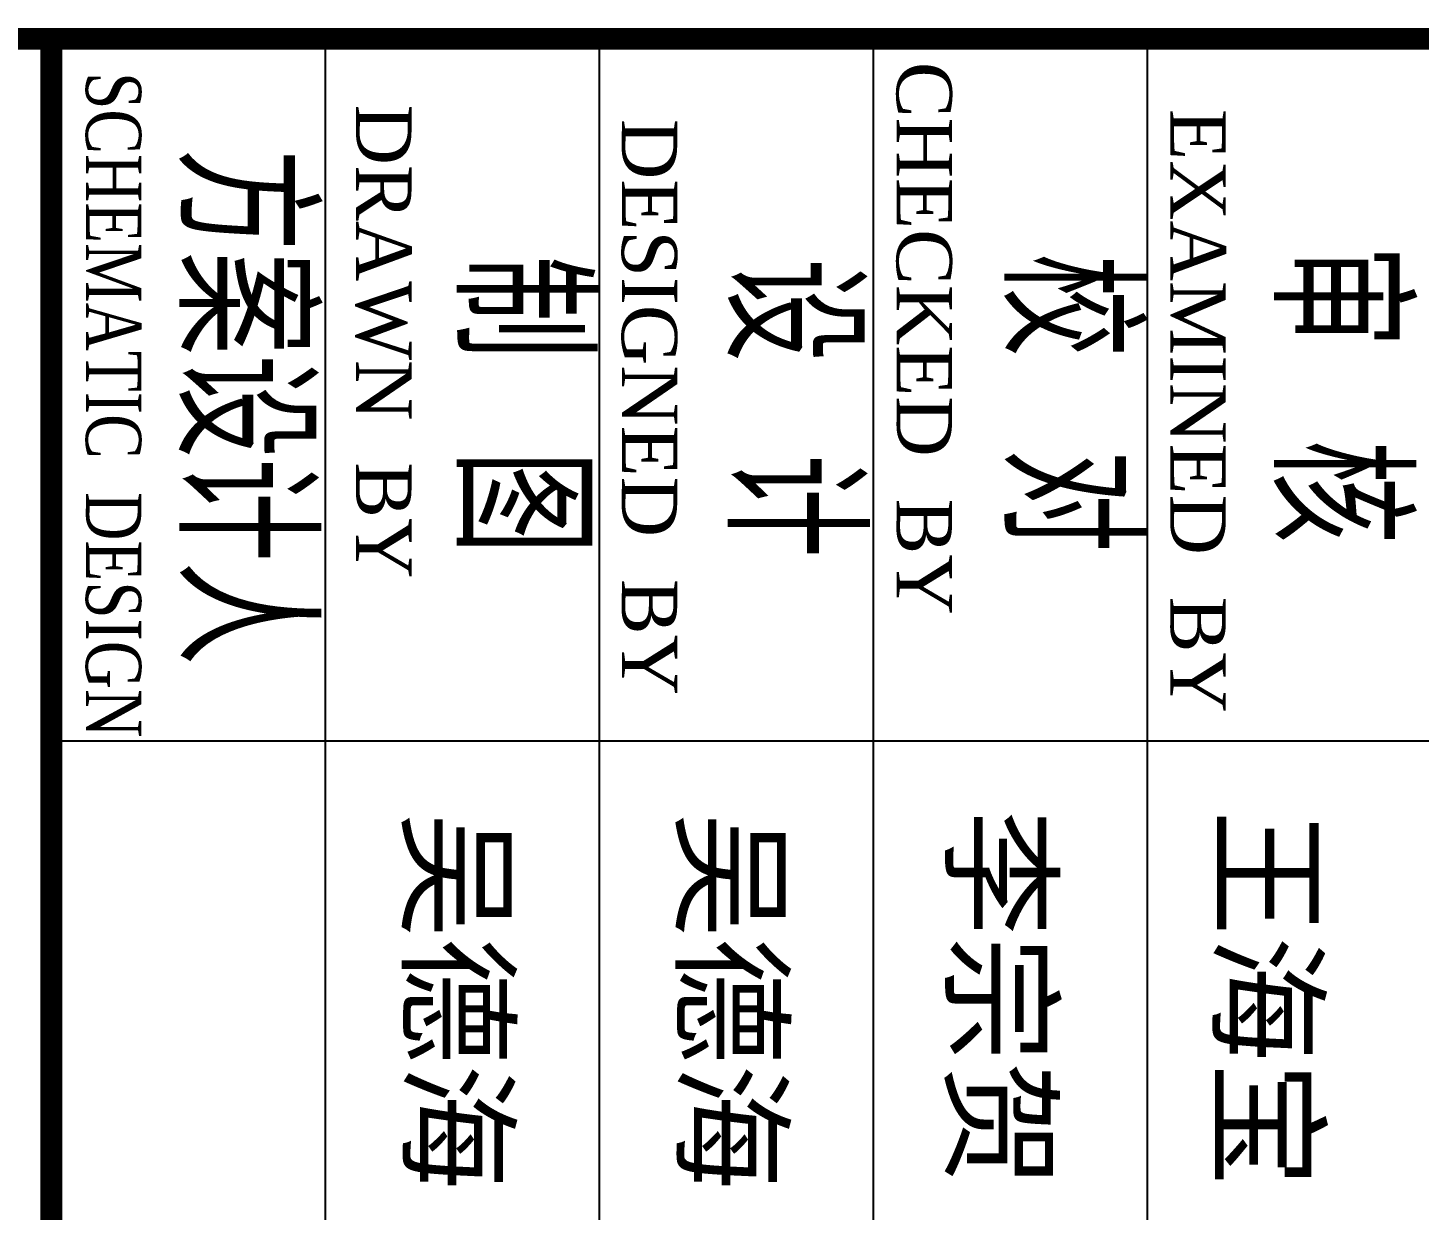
# Model space of a CAD drawing. Extents: x 14207793 to 14719554, y -1675802 to -1228715.
# Drawn here: x 14284459 to 14288983, y -1459981 to -1456137 of the extents above; entities that cross this region are included whole.
import ezdxf

# ---------------------------------------------------------------- set-up
doc = ezdxf.new("R2010")
doc.units = 0
doc.header["$LTSCALE"] = 500
doc.header["$MEASUREMENT"] = 0
doc.layers.get('0').update_dxf_attribs({"linetype": 'CONTINUOUS'})
doc.layers.add('PUB_TITLE', color=4, linetype='CONTINUOUS')
doc.styles.add('GHF', font='TIMES.TTF')
doc.styles.add('HZ', font='txt', dxfattribs={"width": 0.8, "bigfont": 'hztxt'})

msp = doc.modelspace()

# ---------------------------------------------------------------- linework, layer by layer
at = {"layer": 'PUB_TITLE'}
for p, q in [((14284535.14, -1456172.5), (14284535.14, -1462172.5, -1200)), ((14285425.96, -1456172.5), (14285425.96, -1462172.5, -1200)), ((14286316.78, -1456172.5), (14286316.78, -1462172.5, -1200)), ((14287207.6, -1456172.5), (14287207.6, -1462172.5, -1200)), ((14288098.42, -1456172.5), (14288098.42, -1462172.5, -1200)), ((14291681.98, -1458455.9, -1200), (14284553.35, -1458455.9, -1200))]:
    msp.add_line(p, q, dxfattribs=at)
at = {"layer": 'PUB_TITLE', "const_width": 71.27}
for points in [[(14284535.14, -1456172.5), (14284535.14, -1462172.5), (14272405, -1462172.5), (14272405, -1456172.5)], [(14291661.7, -1456172.5), (14291661.7, -1462172.5), (14284535.14, -1462172.5), (14284535.14, -1456172.5)]]:
    msp.add_lwpolyline(points, close=True, dxfattribs=at)

# ---------------------------------------------------------------- texts
at = {"color": 2, "style": 'GHF'}
for s, height, p in [('CHECKED  BY', 180, (14287284.1, -1456247.43, -1200)), ('DRAWN  BY', 180, (14285526.41, -1456386.41, -1200)), ('EXAMINED  BY', 180, (14288174.38, -1456400.76)), ('DESIGNED  BY', 180, (14286390.48, -1456433.22)), ('吴德海', 300, (14285706.68, -1458687.5)), ('吴德海', 300, (14286597.5, -1458687.5)), ('李宗贺', 300, (14287472.5, -1458680)), ('王海宝', 300, (14288340, -1458680))]:
    msp.add_text(s, height=height, rotation=270, dxfattribs=at).set_placement(p)
at = {"color": 2, "width": 0.8}
for s, height, style, p in [('SCHEMATIC  DESIGN', 180, 'GHF', (14284647.56, -1456280.93)), ('方案设计人', 420, 'HZ', (14284950.85, -1456528.28, -2400)), ('制 图', 420, 'HZ', (14285852.83, -1456876.34, -2400)), ('设 计', 420, 'HZ', (14286735.08, -1456887.38, -2400)), ('校 对', 420, 'HZ', (14287633.94, -1456870.83, -2400)), ('审 核', 420, 'HZ', (14288510.48, -1456841.86, 354.42))]:
    msp.add_text(s, height=height, rotation=270, dxfattribs=dict(at, style=style)).set_placement(p)

doc.saveas('drawing.dxf')
